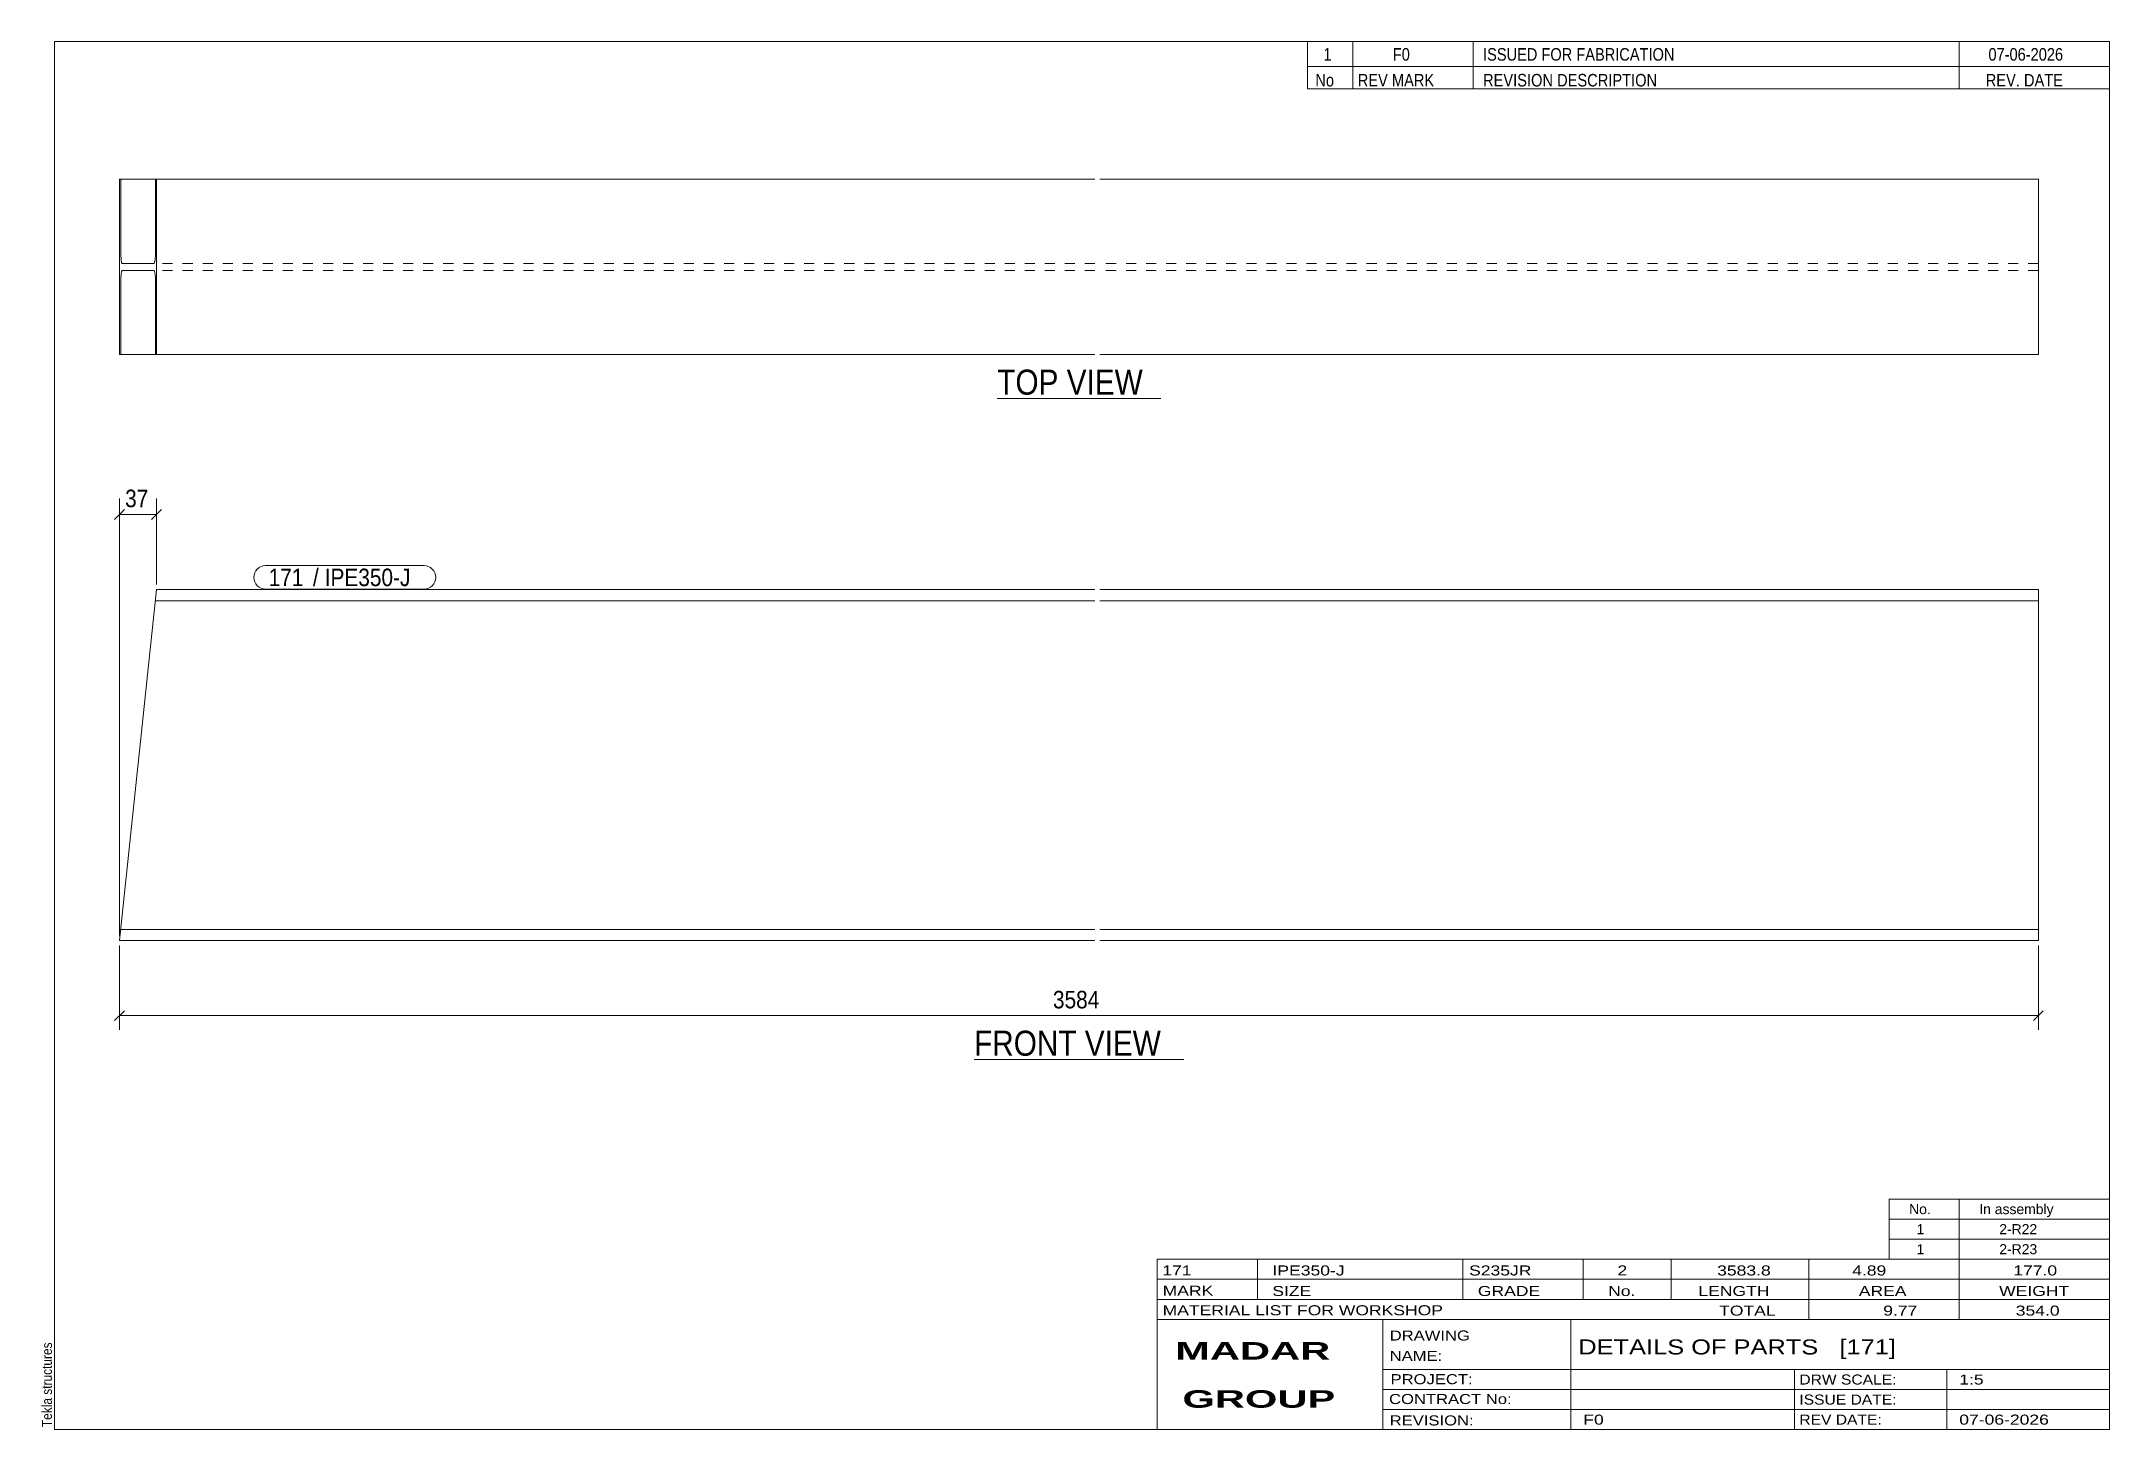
# Model space of a CAD drawing. Header units: millimetres. Extents: x 2 to 415, y 5 to 282.
import ezdxf

# ---------------------------------------------------------------- set-up
doc = ezdxf.new("R2010")
doc.units = ezdxf.units.MM
doc.linetypes.add('XKITLINE00', pattern=[0])
doc.linetypes.add('XKITLINE02', pattern=[4, 2, -2])
for name, color, linetype, lineweight in [('Dimensions', 7, 'Continuous', 0), ('DrawingSheet', 5, 'Continuous', 0), ('OtherObjectType', 7, 'Continuous', 0), ('Part', 2, 'Continuous', 0), ('PartMark', 7, 'Continuous', 0)]:
    doc.layers.add(name, color=color, linetype=linetype, lineweight=lineweight)
doc.styles.add('ARIAL', font='ARIAL.TTF')
doc.styles.add('ARIAL_BOLD', font='ARIALBD.TTF')
doc.styles.add('ARIAL_NARROW', font='ARIALN.TTF')

# ---------------------------------------------------------------- blocks, each defined once
blk = doc.blocks.new('*A1')
at = {"layer": 'Part', "color": 2, "linetype": 'XKITLINE00', "lineweight": 0}
for p, q in [((25.38, 172.6), (18, 102.6)), ((212.58, 170.4), (25.15, 170.4)), ((212.58, 172.6), (25.38, 172.6)), ((400.78, 172.6), (213.58, 172.6)), ((400.78, 170.4), (213.58, 170.4)), ((400.78, 172.6), (400.78, 167.8)), ((400.78, 167.8), (400.78, 107.4)), ((400.78, 107.4), (400.78, 104.8)), ((212.58, 104.8), (18.23, 104.8)), ((400.78, 104.8), (213.58, 104.8)), ((400.78, 104.8), (400.78, 102.6)), ((212.58, 102.6), (18, 102.6)), ((400.78, 102.6), (213.58, 102.6))]:
    blk.add_line(p, q, dxfattribs=at)
at = {"layer": 'Part', "color": 7, "linetype": 'XKITLINE02', "lineweight": 0}
for p, q in [((400.78, 105), (400.78, 106.41)), ((400.78, 104.8), (400.78, 105))]:
    blk.add_line(p, q, dxfattribs=at)
blk = doc.blocks.new('*A2')
at = {"layer": 'Part', "color": 2, "linetype": 'XKITLINE00', "lineweight": 0}
for p, q in [((18, 254.5), (212.58, 254.5)), ((18, 219.5), (18, 254.5)), ((18.23, 240.3), (18.23, 254.5)), ((25.15, 240.3), (25.15, 254.5)), ((25.38, 219.5), (25.38, 254.5)), ((213.58, 254.5), (400.78, 254.5)), ((400.78, 254.5), (400.78, 219.5)), ((18.25, 239.31), (18.23, 240.3)), ((25.15, 240.3), (25.13, 239.31)), ((18.31, 238.46), (18.25, 239.31)), ((18.25, 234.69), (18.31, 235.54)), ((18.4, 237.9), (18.31, 238.46)), ((18.31, 235.54), (18.4, 236.1)), ((18.51, 237.7), (18.4, 237.9)), ((18.4, 236.1), (18.51, 236.3)), ((24.88, 237.7), (18.51, 237.7)), ((24.88, 236.3), (18.51, 236.3)), ((24.98, 237.9), (24.88, 237.7)), ((24.88, 236.3), (24.98, 236.1)), ((25.07, 238.46), (24.98, 237.9)), ((24.98, 236.1), (25.07, 235.54)), ((25.13, 239.31), (25.07, 238.46)), ((25.07, 235.54), (25.13, 234.69)), ((18.23, 233.7), (18.25, 234.69)), ((18.23, 219.5), (18.23, 233.7)), ((25.13, 234.69), (25.15, 233.7)), ((25.15, 219.5), (25.15, 233.7)), ((212.58, 219.5), (18, 219.5)), ((400.78, 219.5), (213.58, 219.5))]:
    blk.add_line(p, q, dxfattribs=at)
at = {"layer": 'Part', "color": 7, "linetype": 'XKITLINE02', "lineweight": 0}
for p, q in [((212.58, 237.7), (24.88, 237.7)), ((212.58, 236.3), (24.88, 236.3)), ((400.78, 237.7), (213.58, 237.7)), ((400.78, 236.3), (213.58, 236.3))]:
    blk.add_line(p, q, dxfattribs=at)
blk = doc.blocks.new('*A3')
at = {"layer": 'DrawingSheet', "color": 5, "linetype": 'XKITLINE00', "lineweight": 0}
for p, q in [((415, 282), (5, 282)), ((5, 282), (5, 5)), ((415, 5), (415, 282)), ((5, 5), (415, 5))]:
    blk.add_line(p, q, dxfattribs=at)
at = {"layer": 'DrawingSheet', "color": 5, "style": 'ARIAL', "width": 0.85}
blk.add_text('Tekla structures', height=2, rotation=90, dxfattribs=at).set_placement((4.5, 5.5))
blk = doc.blocks.new('*A4')
at = {"layer": 'OtherObjectType', "color": 7, "linetype": 'XKITLINE00', "lineweight": 0}
for p, q in [((371, 51), (415, 51)), ((371, 47), (371, 51)), ((385, 47), (385, 51)), ((415, 47), (415, 51)), ((371, 47), (415, 47)), ((371, 43), (371, 47)), ((385, 43), (385, 47)), ((415, 43), (415, 47)), ((371, 43), (415, 43)), ((371, 39), (371, 43)), ((385, 39), (385, 43)), ((415, 39), (415, 43)), ((371, 39), (415, 39))]:
    blk.add_line(p, q, dxfattribs=at)
at = {"layer": 'OtherObjectType', "color": 7, "style": 'ARIAL_NARROW', "width": 1.211571}
for s, p in [('No.', (375, 48)), ('In assembly', (389, 48)), ('1', (376.5, 44)), ('2-R22', (392.99, 44)), ('1', (376.5, 40)), ('2-R23', (392.99, 40))]:
    blk.add_text(s, height=2, dxfattribs=at).set_placement(p)
blk = doc.blocks.new('*A5')
at = {"layer": 'OtherObjectType', "color": 7, "linetype": 'XKITLINE00', "lineweight": 0}
for p, q in [((255, 282), (415, 282)), ((415, 282), (255, 282)), ((255, 282), (255, 277)), ((264, 282), (264, 277)), ((288, 282), (288, 277)), ((385, 282), (385, 277)), ((415, 282), (415, 277)), ((255, 277), (415, 277)), ((255, 277), (255, 272.5)), ((255, 277), (415, 277)), ((264, 277), (264, 272.5)), ((288, 277), (288, 272.5)), ((385, 277), (385, 272.5)), ((415, 277), (415, 272.5)), ((415, 272.5), (255, 272.5))]:
    blk.add_line(p, q, dxfattribs=at)
at = {"layer": 'OtherObjectType', "color": 7, "style": 'ARIAL_NARROW'}
for s, width, p in [('1', 1.017001, (258.16, 278.15)), ('F0', 1.017001, (272, 278.15)), ('ISSUED FOR FABRICATION', 1.017001, (290, 278.15)), ('07-06-2026', 1.017001, (390.82, 278.15)), ('No', 1.02, (256.54, 273)), ('REV MARK', 1.02, (265, 273)), ('REVISION DESCRIPTION', 1.02, (290, 273)), ('REV. DATE', 1.02, (390.28, 273))]:
    blk.add_text(s, height=2.5, dxfattribs=dict(at, width=width)).set_placement(p)
blk = doc.blocks.new('*A6')
at = {"layer": 'OtherObjectType', "color": 7, "linetype": 'XKITLINE00', "lineweight": 0}
for p, q in [((225, 39), (415, 39)), ((225, 39), (225, 35)), ((225, 39), (415, 39)), ((245, 35), (245, 39)), ((286, 35), (286, 39)), ((310, 35), (310, 39)), ((327.5, 35), (327.5, 39)), ((355, 35), (355, 39)), ((385, 35), (385, 39)), ((415, 35), (415, 39)), ((225, 35), (415, 35)), ((225, 35), (225, 5)), ((225, 35), (415, 35)), ((245, 31), (245, 35)), ((286, 31), (286, 35)), ((310, 31), (310, 35)), ((327.5, 31), (327.5, 35)), ((355, 31), (355, 35)), ((385, 31), (385, 35)), ((415, 31), (415, 35)), ((225, 31), (415, 31)), ((355, 27), (355, 31)), ((385, 27), (385, 31)), ((415, 27), (415, 31)), ((225, 27), (415, 27)), ((270, 21), (270, 27)), ((307.5, 17), (307.5, 27)), ((415, 21), (415, 27)), ((270, 21), (270, 5)), ((415, 17), (415, 21)), ((270, 17), (415, 17)), ((307.5, 5), (307.5, 17)), ((352.16, 13), (352.16, 17)), ((382.5, 5), (382.5, 17)), ((415, 13), (415, 17)), ((270, 13), (415, 13)), ((352.16, 5), (352.16, 13)), ((415, 9), (415, 13)), ((270, 9), (415, 9)), ((415, 5), (415, 9)), ((225, 5), (415, 5)), ((262.5, 5), (415, 5))]:
    blk.add_line(p, q, dxfattribs=at)
at = {"layer": 'OtherObjectType', "color": 7, "style": 'ARIAL_NARROW'}
for s, height, width, p in [('171', 2, 1.525501, (226.01, 35.76)), ('IPE350-J', 2, 1.525501, (248, 35.76)), ('S235JR', 2, 1.525501, (287.22, 35.76)), ('2', 2, 1.525501, (316.82, 35.76)), ('3583.8', 2, 1.525501, (336.7, 35.76)), ('4.89', 2, 1.525501, (363.64, 35.76)), ('177.0', 2, 1.525501, (395.78, 35.76)), ('MARK', 2, 1.525501, (226.08, 31.73)), ('SIZE', 2, 1.525501, (247.96, 31.66)), ('GRADE', 2, 1.525501, (288.96, 31.66)), ('No.', 2, 1.525501, (314.96, 31.66)), ('LENGTH', 2, 1.525501, (332.96, 31.66)), ('AREA', 2, 1.525501, (364.96, 31.66)), ('WEIGHT', 2, 1.525501, (392.96, 31.66)), ('MATERIAL LIST FOR WORKSHOP', 2, 1.525501, (226.08, 27.82)), ('TOTAL', 2, 1.525501, (337.1, 27.75)), ('9.77', 2, 1.525501, (369.83, 27.75)), ('354.0', 2, 1.525501, (396.27, 27.75)), ('DRAWING', 2, 1.445, (271.38, 22.78)), ('NAME:', 2, 1.445, (271.38, 18.72)), ('DETAILS OF PARTS   [171]', 3, 1.474651, (309, 20)), ('PROJECT:', 2, 1.445, (271.55, 14.07)), ('DRW SCALE:', 2, 1.36, (353.1, 14)), ('1:5', 2, 1.525501, (385, 14)), ('CONTRACT No:', 2, 1.445, (271.25, 10.11)), ('ISSUE DATE:', 2, 1.36, (353.1, 10)), ('REVISION:', 2, 1.445, (271.38, 5.84)), ('F0', 2, 1.525501, (310, 6)), ('REV DATE:', 2, 1.36, (353.1, 6)), ('07-06-2026', 2, 1.525501, (385, 6))]:
    blk.add_text(s, height=height, dxfattribs=dict(at, width=width)).set_placement(p)
at = {"layer": 'OtherObjectType', "color": 1, "style": 'ARIAL_BOLD', "width": 1.7}
for s, p in [('MADAR ', (228.58, 18.97)), ('GROUP', (230.03, 9.37))]:
    blk.add_text(s, height=3.5, dxfattribs=at).set_placement(p)
blk = doc.blocks.new('*A7')
at = {"layer": 'Dimensions', "color": 7, "linetype": 'XKITLINE00', "lineweight": 0}
for p, q in [((18, 101.6), (18, 84.8)), ((400.78, 101.6), (400.78, 84.8)), ((18.99, 88.59), (17.01, 86.61)), ((18, 87.6), (400.78, 87.6)), ((401.77, 88.59), (399.79, 86.61))]:
    blk.add_line(p, q, dxfattribs=at)
at = {"layer": 'Dimensions', "color": 3}
for p in [(18, 87.6), (400.78, 87.6)]:
    blk.add_point(p, dxfattribs=at)
at = {"layer": 'Dimensions', "color": 3, "style": 'ARIAL', "width": 0.85}
blk.add_text('3584', height=3.5, dxfattribs=at).set_placement((204.2, 89.05))
blk = doc.blocks.new('*A8')
at = {"layer": 'Dimensions', "color": 7, "linetype": 'XKITLINE00', "lineweight": 0}
for p, q in [((18, 103.6), (18, 190.8)), ((25.38, 173.6), (25.38, 190.8)), ((18.99, 188.59), (17.01, 186.61)), ((18, 187.6), (25.38, 187.6)), ((26.37, 188.59), (24.39, 186.61))]:
    blk.add_line(p, q, dxfattribs=at)
at = {"layer": 'Dimensions', "color": 3}
for p in [(18, 187.6), (25.38, 187.6)]:
    blk.add_point(p, dxfattribs=at)
at = {"layer": 'Dimensions', "color": 3, "style": 'ARIAL', "width": 0.85}
blk.add_text('37', height=3.5, dxfattribs=at).set_placement((19.1, 189.05))
blk = doc.blocks.new('*A9')
at = {"layer": 'PartMark', "color": 7, "linetype": 'XKITLINE00', "lineweight": 0}
for p, q in [((47.13, 177.4), (78.72, 177.4)), ((47.13, 172.7), (78.72, 172.7))]:
    blk.add_line(p, q, dxfattribs=at)
for centre, start, end in [((47.13, 175.05), 90, 270), ((78.72, 175.05), 270, 90)]:
    blk.add_arc(centre, 2.35, start, end, dxfattribs=at)
at = {"layer": 'PartMark', "color": 1, "style": 'ARIAL', "width": 0.85}
blk.add_text('171', height=3.5, dxfattribs=at).set_placement((47.73, 173.3))
at = {"layer": 'PartMark', "color": 3, "style": 'ARIAL', "width": 0.85}
for s, p in [('/', (56.57, 173.3)), ('IPE350-J', (58.92, 173.3))]:
    blk.add_text(s, height=3.5, dxfattribs=at).set_placement(p)
blk = doc.blocks.new('*A10')
at = {"layer": 'OtherObjectType', "color": 7, "linetype": 'XKITLINE00', "lineweight": 0}
blk.add_line((188.46, 78.85), (230.32, 78.85), dxfattribs=at)
at = {"layer": 'OtherObjectType', "color": 3, "style": 'ARIAL', "width": 0.85}
blk.add_text('FRONT VIEW', height=5, dxfattribs=at).set_placement((188.46, 79.6))
blk = doc.blocks.new('*A11')
at = {"layer": 'OtherObjectType', "color": 7, "linetype": 'XKITLINE00', "lineweight": 0}
blk.add_line((193.09, 210.75), (225.69, 210.75), dxfattribs=at)
at = {"layer": 'OtherObjectType', "color": 3, "style": 'ARIAL', "width": 0.85}
blk.add_text('TOP VIEW', height=5, dxfattribs=at).set_placement((193.09, 211.5))

msp = doc.modelspace()

# ---------------------------------------------------------------- block references
at = {"lineweight": 0}
for name in ['*A3', '*A5', '*A2', '*A11', '*A8', '*A9', '*A1', '*A7', '*A10', '*A4', '*A6']:
    msp.add_blockref(name, (0, 0), dxfattribs=at)

doc.saveas('drawing.dxf')
